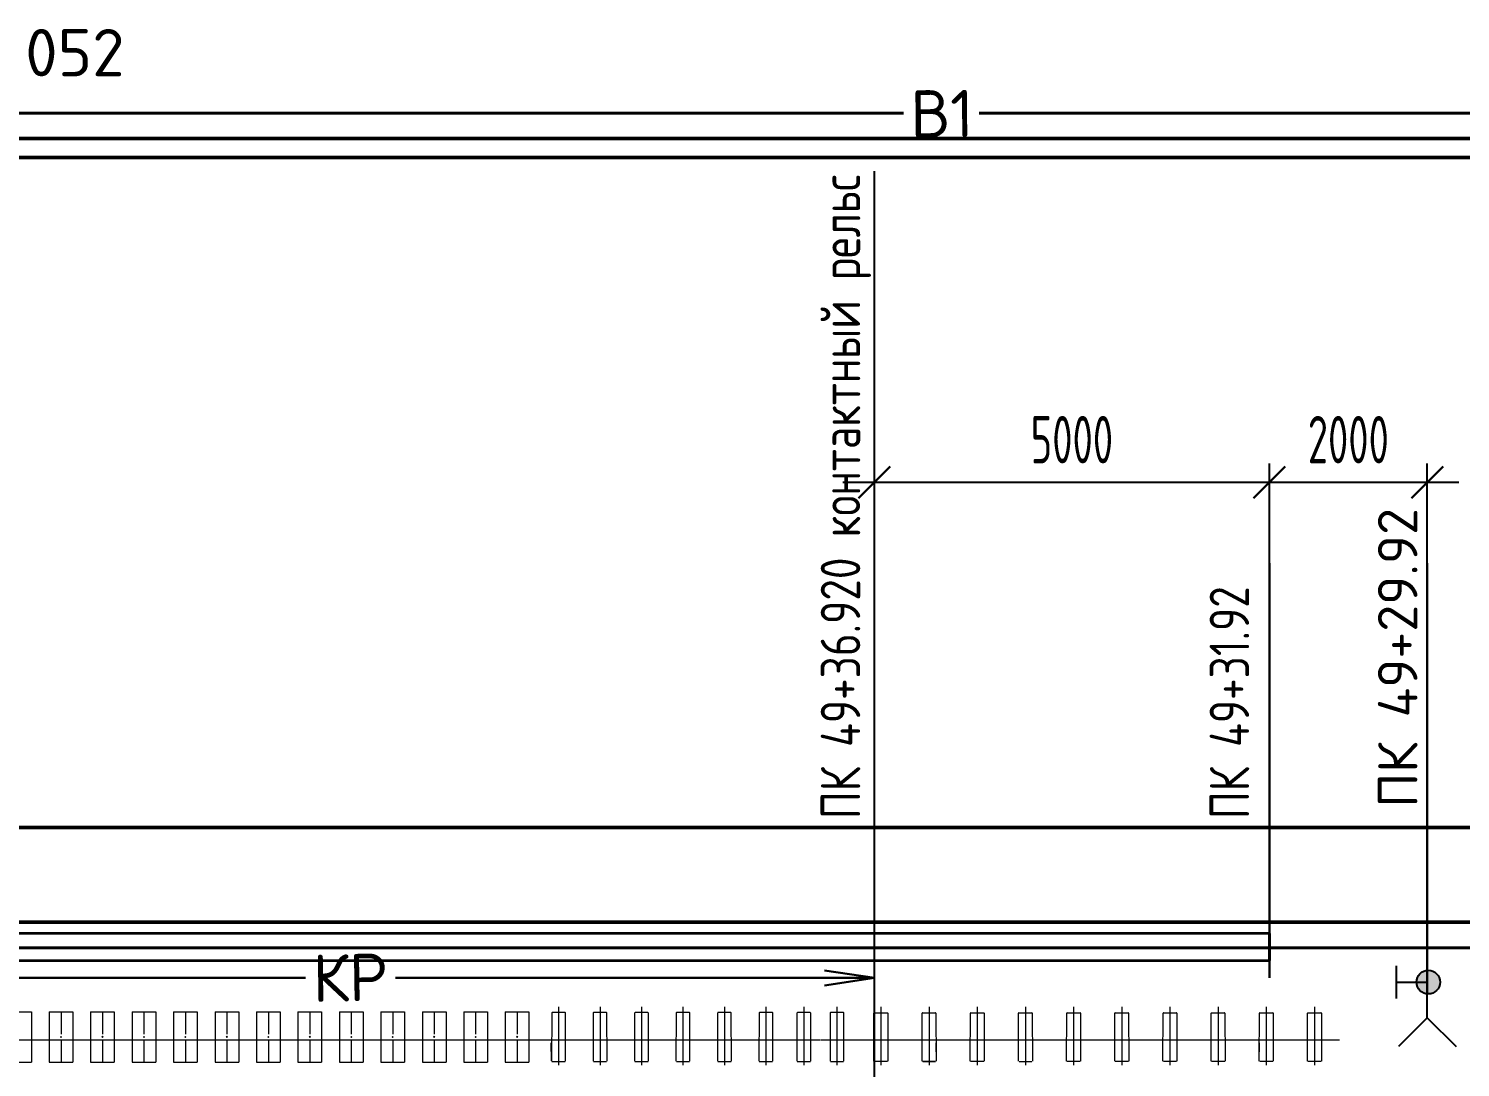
# Paper-space layout 'л2-л8' of a CAD drawing. Header units: millimetres. Extents: x 10032 to 18918, y -3051 to 627.
# Drawn here: x 16872.8 to 16963.4, y -1614.7 to -1548.9 of the extents above; entities that cross this region are included whole.
import ezdxf

# ---------------------------------------------------------------- set-up
doc = ezdxf.new("R2010")
doc.units = ezdxf.units.MM
doc.header["$LTSCALE"] = 0.5
for name, color, linetype in [('1_NADPIS', 7, 'Continuous'), ('ВК_надписи', 7, 'Continuous'), ('ВК_сети', 4, 'Continuous'), ('ГТ_Конструкции', 2, 'Continuous'), ('Эл', 41, 'Continuous')]:
    doc.layers.add(name, color=color, linetype=linetype)
doc.layers.add('1_PK500', color=5, linetype='Continuous', lineweight=35)
doc.layers.add('А_Конструкции', color=4, linetype='Continuous', lineweight=50)
doc.styles.add('RS-30-06', font='romans.shx', dxfattribs={"width": 0.6, "height": 3})
doc.styles.add('Стандарт ММП', font='isocpeur.ttf')
doc.dimstyles.new('M200$0', dxfattribs={"dimscale": 0, "dimtxt": 3, "dimasz": 2, "dimexe": 1.2, "dimexo": 1.5, "dimgap": 1.2, "dimtad": 1, "dimdec": 0, "dimlfac": 200, "dimrnd": 1, "dimzin": 0, "dimdsep": 46, "dimtxsty": 'RS-30-06', "dimblk1": 'OBLIQUE', "dimblk2": 'OBLIQUE', "dimsah": 1, "dimcen": 2.5, "dimdle": 2, "dimclrt": 9, "dimadec": 0, "dimazin": 0, "dimtfac": 1, "dimtdec": 0, "dimtmove": 2, "dimatfit": 3, "dimldrblk": 'OBLIQUE', "dimfxl": 1.2, "dimtolj": 1, "dimtzin": 0, "dimarcsym": 0})

# ---------------------------------------------------------------- blocks, each defined once
blk = doc.blocks.new('A$C51BA2402')
at = {"layer": 'ГТ_Конструкции', "color": 0, "linetype": 'ByBlock', "lineweight": -2}
for p, q in [((14.663, 3.45), (57.982, 3.45)), ((14.663, 2.25), (48.481, 2.25))]:
    blk.add_line(p, q, dxfattribs=at)
blk = doc.blocks.new('_Oblique')
at = {"linetype": 'ByBlock', "lineweight": 30}
blk.add_line((-0.5, -0.5), (0.5, 0.5), dxfattribs=at)
blk = doc.blocks.new('*D38')
at = {"layer": 'Defpoints', "color": 0, "lineweight": -2}
for p, q in [((16951.324, -1587.709), (16951.324, -1576.411)), ((16961.324, -1588.627), (16961.324, -1576.411)), ((16949.324, -1577.611), (16963.324, -1577.611))]:
    blk.add_line(p, q, dxfattribs=at)
at = {"layer": 'Defpoints', "color": 0, "linetype": 'Continuous', "lineweight": 30}
for p in [(16961.324, -1577.611), (16951.324, -1589.209, 0), (16961.324, -1590.127, 0)]:
    blk.add_point(p, dxfattribs=at)
at = {"layer": 'Defpoints', "color": 0, "linetype": 'Continuous', "lineweight": -2, "xscale": 2, "yscale": 2, "zscale": 2, "rotation": 180}
blk.add_blockref('_Oblique', (16951.324, -1577.611), dxfattribs=at)
at = {"layer": 'Defpoints', "color": 0, "linetype": 'Continuous', "lineweight": -2, "xscale": 2, "yscale": 2, "zscale": 2}
blk.add_blockref('_Oblique', (16961.324, -1577.611), dxfattribs=at)
at = {"layer": 'Defpoints', "color": 9, "linetype": 'Continuous', "lineweight": 30, "insert": (16956.324, -1574.911), "char_height": 3, "attachment_point": 5, "style": 'RS-30-06'}
blk.add_mtext('\\A1;2000', dxfattribs=at)
blk = doc.blocks.new('*D41')
at = {"layer": 'Defpoints', "color": 0, "lineweight": -2}
for p, q in [((16926.324, -1594.944), (16926.324, -1576.411)), ((16951.324, -1594.366), (16951.324, -1576.411)), ((16924.324, -1577.611), (16953.324, -1577.611))]:
    blk.add_line(p, q, dxfattribs=at)
at = {"layer": 'Defpoints', "color": 0, "linetype": 'Continuous', "lineweight": 30}
for p in [(16951.324, -1577.611), (16951.324, -1595.866, 0), (16926.324, -1596.444, 0)]:
    blk.add_point(p, dxfattribs=at)
at = {"layer": 'Defpoints', "color": 0, "linetype": 'Continuous', "lineweight": -2, "xscale": 2, "yscale": 2, "zscale": 2, "rotation": 180}
blk.add_blockref('_Oblique', (16926.324, -1577.611), dxfattribs=at)
at = {"layer": 'Defpoints', "color": 0, "linetype": 'Continuous', "lineweight": -2, "xscale": 2, "yscale": 2, "zscale": 2}
blk.add_blockref('_Oblique', (16951.324, -1577.611), dxfattribs=at)
at = {"layer": 'Defpoints', "color": 9, "linetype": 'Continuous', "lineweight": 30, "insert": (16938.824, -1574.911), "char_height": 3, "attachment_point": 5, "style": 'RS-30-06'}
blk.add_mtext('\\A1;5000', dxfattribs=at)

psp = doc.layouts.new('л2-л8')

# ---------------------------------------------------------------- hatches: boundary and pattern name
at = {"layer": 'ВК_сети', "ltscale": 0.5}
h = psp.add_hatch(color=5, dxfattribs=at)
h.paths.add_polyline_path([(16962.1359, -1609.2633, 0.4142136), (16961.3859, -1608.5133), (16961.3859, -1609.2633)])
h.paths.add_polyline_path([(16962.1359, -1609.2633), (16961.3859, -1609.2633), (16961.3859, -1610.0133, 0.4142136)])
h.paths.add_polyline_path([(16961.3859, -1609.2633), (16961.3859, -1608.5133, 0.5840805), (16960.7441, -1609.6513)])
h.paths.add_polyline_path([(16961.3859, -1610.0133), (16961.3859, -1609.2633), (16960.7441, -1609.6513, 0.2625621)])

# ---------------------------------------------------------------- linework, layer by layer
at = {"color": 5, "linetype": 'Continuous', "lineweight": 5, "extrusion": (-2.53793e-14, 1.46875e-08, 1)}
for p, q in [((16871.453, -1611.1359, 0), (16872.953, -1611.1359, 0)), ((16872.953, -1611.1359, 0), (16872.953, -1614.3359, 0)), ((16874.078, -1611.1359, 0), (16875.578, -1611.1359, 0)), ((16874.078, -1611.1359, 0), (16874.078, -1614.3359, 0)), ((16874.828, -1611.1359, 0), (16874.828, -1612.5484, 0)), ((16875.578, -1611.1359, 0), (16875.578, -1614.3359, 0)), ((16876.703, -1611.1359, 0), (16878.203, -1611.1359, 0)), ((16876.703, -1611.1359, 0), (16876.703, -1614.3359, 0)), ((16877.453, -1611.1359, 0), (16877.453, -1612.5484, 0)), ((16878.203, -1611.1359, 0), (16878.203, -1614.3359, 0)), ((16879.328, -1611.1359, 0), (16880.828, -1611.1359, 0)), ((16879.328, -1611.1359, 0), (16879.328, -1614.3359, 0)), ((16880.078, -1611.1359, 0), (16880.078, -1612.5484, 0)), ((16880.828, -1611.1359, 0), (16880.828, -1614.3359, 0)), ((16881.953, -1611.1359, 0), (16883.453, -1611.1359, 0)), ((16881.953, -1611.1359, 0), (16881.953, -1614.3359, 0)), ((16882.703, -1611.1359, 0), (16882.703, -1612.5484, 0)), ((16883.453, -1611.1359, 0), (16883.453, -1614.3359, 0)), ((16884.578, -1611.1359, 0), (16886.078, -1611.1359, 0)), ((16884.578, -1611.1359, 0), (16884.578, -1614.3359, 0)), ((16885.328, -1611.1359, 0), (16885.328, -1612.5484, 0)), ((16886.078, -1611.1359, 0), (16886.078, -1614.3359, 0)), ((16887.203, -1611.1359, 0), (16888.703, -1611.1359, 0)), ((16887.203, -1611.1359, 0), (16887.203, -1614.3359, 0)), ((16887.953, -1611.1359, 0), (16887.953, -1612.5484, 0)), ((16888.703, -1611.1359, 0), (16888.703, -1614.3359, 0)), ((16889.828, -1611.1359, 0), (16891.328, -1611.1359, 0)), ((16889.828, -1611.1359, 0), (16889.828, -1614.3359, 0)), ((16890.578, -1611.1359, 0), (16890.578, -1612.5484, 0)), ((16891.328, -1611.1359, 0), (16891.328, -1614.3359, 0)), ((16892.453, -1611.1359, 0), (16893.953, -1611.1359, 0)), ((16892.453, -1611.1359, 0), (16892.453, -1614.3359, 0)), ((16893.203, -1611.1359, 0), (16893.203, -1612.5484, 0)), ((16893.953, -1611.1359, 0), (16893.953, -1614.3359, 0)), ((16895.078, -1611.1359, 0), (16896.578, -1611.1359, 0)), ((16895.078, -1611.1359, 0), (16895.078, -1614.3359, 0)), ((16895.828, -1611.1359, 0), (16895.828, -1612.5484, 0)), ((16896.578, -1611.1359, 0), (16896.578, -1614.3359, 0)), ((16897.703, -1611.1359, 0), (16899.203, -1611.1359, 0)), ((16897.703, -1611.1359, 0), (16897.703, -1614.3359, 0)), ((16898.453, -1611.1359, 0), (16898.453, -1612.5484, 0)), ((16899.203, -1611.1359, 0), (16899.203, -1614.3359, 0)), ((16900.328, -1611.1359, 0), (16901.828, -1611.1359, 0)), ((16900.328, -1611.1359, 0), (16900.328, -1614.3359, 0)), ((16901.078, -1611.1359, 0), (16901.078, -1612.5484, 0)), ((16901.828, -1611.1359, 0), (16901.828, -1614.3359, 0)), ((16902.953, -1611.1359, 0), (16904.453, -1611.1359, 0)), ((16902.953, -1611.1359, 0), (16902.953, -1614.3359, 0)), ((16903.703, -1611.1359, 0), (16903.703, -1612.5484, 0)), ((16904.453, -1611.1359, 0), (16904.453, -1614.3359, 0)), ((16905.8929, -1611.2183, 0), (16905.8856, -1614.2671, 0)), ((16906.7381, -1611.1934, 0), (16905.9179, -1611.1934, 0)), ((16906.328, -1610.8287, 0), (16906.328, -1614.526, 0)), ((16906.7704, -1614.2671, 0), (16906.7631, -1611.2183, 0)), ((16908.5179, -1611.2183, 0), (16908.5106, -1614.2671, 0)), ((16909.3631, -1611.1934, 0), (16908.5429, -1611.1934, 0)), ((16908.953, -1610.8287, 0), (16908.953, -1614.526, 0)), ((16909.3954, -1614.2671, 0), (16909.3881, -1611.2183, 0)), ((16911.1429, -1611.2183, 0), (16911.1356, -1614.2671, 0)), ((16911.9881, -1611.1934, 0), (16911.1679, -1611.1934, 0)), ((16911.578, -1610.8287, 0), (16911.578, -1614.526, 0)), ((16912.0204, -1614.2671, 0), (16912.0131, -1611.2183, 0)), ((16913.7679, -1611.2183, 0), (16913.7606, -1614.2671, 0)), ((16914.6131, -1611.1934, 0), (16913.7929, -1611.1934, 0)), ((16914.203, -1610.8287, 0), (16914.203, -1614.526, 0)), ((16914.6454, -1614.2671, 0), (16914.6381, -1611.2183, 0)), ((16916.3929, -1611.2183, 0), (16916.3856, -1614.2671, 0)), ((16917.2381, -1611.1934, 0), (16916.4179, -1611.1934, 0)), ((16916.828, -1610.8287, 0), (16916.828, -1614.526, 0)), ((16917.2704, -1614.2671, 0), (16917.2631, -1611.2183, 0)), ((16919.0179, -1611.2183, 0), (16919.0106, -1614.2671, 0)), ((16919.8631, -1611.1934, 0), (16919.0429, -1611.1934, 0)), ((16919.453, -1610.8287, 0), (16919.453, -1614.526, 0)), ((16919.8954, -1614.2671, 0), (16919.8881, -1611.2183, 0)), ((16921.4179, -1611.2183, 0), (16921.4106, -1614.2671, 0)), ((16922.2631, -1611.1934, 0), (16921.4429, -1611.1934, 0)), ((16921.853, -1610.8287, 0), (16921.853, -1614.526, 0)), ((16922.2954, -1614.2671, 0), (16922.2881, -1611.2183, 0)), ((16923.5179, -1611.219, 0), (16923.5106, -1614.2677, 0)), ((16924.3631, -1611.194, 0), (16923.5429, -1611.194, 0)), ((16923.953, -1610.8293, 0), (16923.953, -1614.5266, 0)), ((16924.3954, -1614.2677, 0), (16924.3881, -1611.219, 0)), ((16926.2881, -1614.2702, 0), (16926.2954, -1611.2215, 0)), ((16926.3204, -1611.1965, 0), (16927.1406, -1611.1965, 0)), ((16926.7305, -1610.8318, 0), (16926.7305, -1614.5291, 0)), ((16926.7305, -1610.8318, 0), (16926.7305, -1614.5291, 0)), ((16927.1656, -1611.2215, 0), (16927.1729, -1614.2702, 0)), ((16929.3381, -1614.2702, 0), (16929.3454, -1611.2215, 0)), ((16929.3704, -1611.1965, 0), (16930.1906, -1611.1965, 0)), ((16929.7805, -1610.8318, 0), (16929.7805, -1614.5291, 0)), ((16930.2156, -1611.2215, 0), (16930.2229, -1614.2702, 0)), ((16932.3881, -1614.2702, 0), (16932.3954, -1611.2215, 0)), ((16932.4204, -1611.1965, 0), (16933.2406, -1611.1965, 0)), ((16932.8305, -1610.8318, 0), (16932.8305, -1614.5291, 0)), ((16933.2656, -1611.2215, 0), (16933.2729, -1614.2702, 0)), ((16935.4381, -1614.2702, 0), (16935.4454, -1611.2215, 0)), ((16935.4704, -1611.1965, 0), (16936.2906, -1611.1965, 0)), ((16935.8805, -1610.8318, 0), (16935.8805, -1614.5291, 0)), ((16936.3156, -1611.2215, 0), (16936.3229, -1614.2702, 0)), ((16938.4881, -1614.2702, 0), (16938.4954, -1611.2215, 0)), ((16938.5204, -1611.1965, 0), (16939.3406, -1611.1965, 0)), ((16938.9305, -1610.8318, 0), (16938.9305, -1614.5291, 0)), ((16939.3656, -1611.2215, 0), (16939.3729, -1614.2702, 0)), ((16941.5381, -1614.2702, 0), (16941.5454, -1611.2215, 0)), ((16941.5704, -1611.1965, 0), (16942.3906, -1611.1965, 0)), ((16941.9805, -1610.8318, 0), (16941.9805, -1614.5291, 0)), ((16942.4156, -1611.2215, 0), (16942.4229, -1614.2702, 0)), ((16944.5881, -1614.2702, 0), (16944.5954, -1611.2215, 0)), ((16944.6204, -1611.1965, 0), (16945.4406, -1611.1965, 0)), ((16945.0305, -1610.8318, 0), (16945.0305, -1614.5291, 0)), ((16945.4656, -1611.2215, 0), (16945.4729, -1614.2702, 0)), ((16947.6381, -1614.2702, 0), (16947.6454, -1611.2215, 0)), ((16947.6704, -1611.1965, 0), (16948.4906, -1611.1965, 0)), ((16948.0805, -1610.8318, 0), (16948.0805, -1614.5291, 0)), ((16948.5156, -1611.2215, 0), (16948.5229, -1614.2702, 0)), ((16950.6881, -1614.2702, 0), (16950.6954, -1611.2215, 0)), ((16950.7204, -1611.1965, 0), (16951.5406, -1611.1965, 0)), ((16951.1305, -1610.8318, 0), (16951.1305, -1614.5291, 0)), ((16951.5656, -1611.2215, 0), (16951.5729, -1614.2702, 0)), ((16953.7381, -1614.2702, 0), (16953.7454, -1611.2215, 0)), ((16953.7704, -1611.1965, 0), (16954.5906, -1611.1965, 0)), ((16954.1805, -1610.8318, 0), (16954.1805, -1614.5291, 0)), ((16954.6156, -1611.2215, 0), (16954.6229, -1614.2702, 0)), ((16874.8627, -1612.7625, 0), (16874.7933, -1612.7092, 0)), ((16874.8627, -1612.7092, 0), (16874.7933, -1612.7625, 0)), ((16874.828, -1612.9234, 0), (16874.828, -1614.3359, 0)), ((16877.4877, -1612.7625, 0), (16877.4183, -1612.7092, 0)), ((16877.4877, -1612.7092, 0), (16877.4183, -1612.7625, 0)), ((16877.453, -1612.9234, 0), (16877.453, -1614.3359, 0)), ((16880.1127, -1612.7625, 0), (16880.0433, -1612.7092, 0)), ((16880.1127, -1612.7092, 0), (16880.0433, -1612.7625, 0)), ((16880.078, -1612.9234, 0), (16880.078, -1614.3359, 0)), ((16882.7377, -1612.7625, 0), (16882.6683, -1612.7092, 0)), ((16882.7377, -1612.7092, 0), (16882.6683, -1612.7625, 0)), ((16882.703, -1612.9234, 0), (16882.703, -1614.3359, 0)), ((16885.3627, -1612.7625, 0), (16885.2933, -1612.7092, 0)), ((16885.3627, -1612.7092, 0), (16885.2933, -1612.7625, 0)), ((16885.328, -1612.9234, 0), (16885.328, -1614.3359, 0)), ((16887.9877, -1612.7625, 0), (16887.9183, -1612.7092, 0)), ((16887.9877, -1612.7092, 0), (16887.9183, -1612.7625, 0)), ((16887.953, -1612.9234, 0), (16887.953, -1614.3359, 0)), ((16890.6127, -1612.7625, 0), (16890.5433, -1612.7092, 0)), ((16890.6127, -1612.7092, 0), (16890.5433, -1612.7625, 0)), ((16890.578, -1612.9234, 0), (16890.578, -1614.3359, 0)), ((16893.2377, -1612.7625, 0), (16893.1683, -1612.7092, 0)), ((16893.2377, -1612.7092, 0), (16893.1683, -1612.7625, 0)), ((16893.203, -1612.9234, 0), (16893.203, -1614.3359, 0)), ((16895.8627, -1612.7625, 0), (16895.7933, -1612.7092, 0)), ((16895.8627, -1612.7092, 0), (16895.7933, -1612.7625, 0)), ((16895.828, -1612.9234, 0), (16895.828, -1614.3359, 0)), ((16898.4877, -1612.7625, 0), (16898.4183, -1612.7092, 0)), ((16898.4877, -1612.7092, 0), (16898.4183, -1612.7625, 0)), ((16898.453, -1612.9234, 0), (16898.453, -1614.3359, 0)), ((16901.1127, -1612.7625, 0), (16901.0433, -1612.7092, 0)), ((16901.1127, -1612.7092, 0), (16901.0433, -1612.7625, 0)), ((16901.078, -1612.9234, 0), (16901.078, -1614.3359, 0)), ((16903.7377, -1612.7625, 0), (16903.6683, -1612.7092, 0)), ((16903.7377, -1612.7092, 0), (16903.6683, -1612.7625, 0)), ((16903.703, -1612.9234, 0), (16903.703, -1614.3359, 0)), ((16905.8824, -1614.2515, 0), (16905.8654, -1613.1077, 0)), ((16905.8884, -1613.1077, 0), (16905.8856, -1614.2683, 0)), ((16911.1384, -1613.1077, 0), (16911.1356, -1614.2683, 0)), ((16912.0204, -1614.2683, 0), (16912.0176, -1613.1077, 0)), ((16916.3884, -1613.1077, 0), (16916.3856, -1614.2683, 0)), ((16917.2704, -1614.2683, 0), (16917.2676, -1613.1077, 0)), ((16919.0134, -1613.1077, 0), (16919.0106, -1614.2683, 0)), ((16919.8954, -1614.2683, 0), (16919.8926, -1613.1077, 0)), ((16921.4134, -1613.1077, 0), (16921.4106, -1614.2683, 0)), ((16922.2954, -1614.2683, 0), (16922.2926, -1613.1077, 0)), ((16923.5134, -1613.1083, 0), (16923.5106, -1614.269, 0)), ((16924.3954, -1614.269, 0), (16924.3926, -1613.1083, 0)), ((16927.1701, -1613.1109, 0), (16927.1729, -1614.2715, 0)), ((16929.3381, -1614.2715, 0), (16929.3409, -1613.1109, 0)), ((16930.2201, -1613.1109, 0), (16930.2229, -1614.2715, 0)), ((16932.3881, -1614.2715, 0), (16932.3909, -1613.1109, 0)), ((16933.2701, -1613.1109, 0), (16933.2729, -1614.2715, 0)), ((16936.3201, -1613.1109, 0), (16936.3229, -1614.2715, 0)), ((16938.4881, -1614.2715, 0), (16938.4909, -1613.1109, 0)), ((16939.3701, -1613.1109, 0), (16939.3729, -1614.2715, 0)), ((16941.5381, -1614.2715, 0), (16941.5409, -1613.1109, 0)), ((16942.4201, -1613.1109, 0), (16942.4229, -1614.2715, 0)), ((16944.5881, -1614.2715, 0), (16944.5909, -1613.1109, 0)), ((16945.4701, -1613.1109, 0), (16945.4729, -1614.2715, 0)), ((16947.6381, -1614.2715, 0), (16947.6409, -1613.1109, 0)), ((16948.5201, -1613.1109, 0), (16948.5229, -1614.2715, 0)), ((16950.6881, -1614.2715, 0), (16950.6909, -1613.1109, 0)), ((16951.5701, -1613.1109, 0), (16951.5729, -1614.2715, 0)), ((16953.7381, -1614.2715, 0), (16953.7409, -1613.1109, 0)), ((16954.6201, -1613.1109, 0), (16954.6229, -1614.2715, 0)), ((16871.453, -1614.3359, 0), (16872.953, -1614.3359, 0)), ((16874.078, -1614.3359, 0), (16875.578, -1614.3359, 0)), ((16876.703, -1614.3359, 0), (16878.203, -1614.3359, 0)), ((16879.328, -1614.3359, 0), (16880.828, -1614.3359, 0)), ((16881.953, -1614.3359, 0), (16883.453, -1614.3359, 0)), ((16884.578, -1614.3359, 0), (16886.078, -1614.3359, 0)), ((16887.203, -1614.3359, 0), (16888.703, -1614.3359, 0)), ((16889.828, -1614.3359, 0), (16891.328, -1614.3359, 0)), ((16892.453, -1614.3359, 0), (16893.953, -1614.3359, 0)), ((16895.078, -1614.3359, 0), (16896.578, -1614.3359, 0)), ((16897.703, -1614.3359, 0), (16899.203, -1614.3359, 0)), ((16900.328, -1614.3359, 0), (16901.828, -1614.3359, 0)), ((16902.953, -1614.3359, 0), (16904.453, -1614.3359, 0)), ((16905.9106, -1614.2934, 0), (16906.7454, -1614.2934, 0)), ((16908.5356, -1614.2934, 0), (16909.3704, -1614.2934, 0)), ((16911.1606, -1614.2934, 0), (16911.9954, -1614.2934, 0)), ((16913.7856, -1614.2934, 0), (16914.6204, -1614.2934, 0)), ((16916.4106, -1614.2934, 0), (16917.2454, -1614.2934, 0)), ((16919.0356, -1614.2934, 0), (16919.8704, -1614.2934, 0)), ((16921.4356, -1614.2934, 0), (16922.2704, -1614.2934, 0)), ((16923.5356, -1614.294, 0), (16924.3704, -1614.294, 0)), ((16927.1479, -1614.2965, 0), (16926.3131, -1614.2965, 0)), ((16930.1979, -1614.2965, 0), (16929.3631, -1614.2965, 0)), ((16929.3774, -1614.2965, 0), (16930.1836, -1614.2965, 0)), ((16933.2479, -1614.2965, 0), (16932.4131, -1614.2965, 0)), ((16935.4774, -1614.2965, 0), (16936.2836, -1614.2965, 0)), ((16939.3479, -1614.2965, 0), (16938.5131, -1614.2965, 0)), ((16942.3979, -1614.2965, 0), (16941.5631, -1614.2965, 0)), ((16945.4479, -1614.2965, 0), (16944.6131, -1614.2965, 0)), ((16948.4979, -1614.2965, 0), (16947.6631, -1614.2965, 0)), ((16951.5479, -1614.2965, 0), (16950.7131, -1614.2965, 0)), ((16954.5979, -1614.2965, 0), (16953.7631, -1614.2965, 0))]:
    psp.add_line(p, q, dxfattribs=at)
at = {"lineweight": 9, "extrusion": (-2.53793e-14, 1.46875e-08, 1)}
for p, q in [((16860.383, -1612.9234, 0), (16922.883, -1612.9234, 0)), ((16922.923, -1612.9234, 0), (16955.7598, -1612.9234, 0))]:
    psp.add_line(p, q, dxfattribs=at)
at = {"color": 5, "linetype": 'Continuous', "lineweight": 5, "extrusion": (-2.53793e-14, 1.46875e-08, 1)}
for centre, start, end in [((16905.9179, -1611.2184, 0), 90, 179.861381), ((16906.7381, -1611.2184, 0), 0.138619, 90), ((16908.5429, -1611.2184, 0), 90, 179.861381), ((16909.3631, -1611.2184, 0), 0.138619, 90), ((16911.1679, -1611.2184, 0), 90, 179.861381), ((16911.9881, -1611.2184, 0), 0.138619, 90), ((16913.7929, -1611.2184, 0), 90, 179.861381), ((16914.6131, -1611.2184, 0), 0.138619, 90), ((16916.4179, -1611.2184, 0), 90, 179.861381), ((16917.2381, -1611.2184, 0), 0.138619, 90), ((16919.0429, -1611.2184, 0), 90, 179.861381), ((16919.8631, -1611.2184, 0), 0.138619, 90), ((16921.4429, -1611.2184, 0), 90, 179.861381), ((16922.2631, -1611.2184, 0), 0.138619, 90), ((16923.5429, -1611.219, 0), 90, 179.861381), ((16924.3631, -1611.219, 0), 0.138619, 90), ((16927.1406, -1611.2215, 0), 0.138619, 90), ((16929.3704, -1611.2215, 0), 90, 179.861381), ((16930.1906, -1611.2215, 0), 0.138619, 90), ((16932.4204, -1611.2215, 0), 90, 179.861381), ((16933.2406, -1611.2215, 0), 0.138619, 90), ((16935.4704, -1611.2215, 0), 90, 179.861381), ((16936.2906, -1611.2215, 0), 0.138619, 90), ((16938.5204, -1611.2215, 0), 90, 179.861381), ((16939.3406, -1611.2215, 0), 0.138619, 90), ((16941.5704, -1611.2215, 0), 90, 179.861381), ((16942.3906, -1611.2215, 0), 0.138619, 90), ((16944.6204, -1611.2215, 0), 90, 179.861381), ((16945.4406, -1611.2215, 0), 0.138619, 90), ((16947.6704, -1611.2215, 0), 90, 179.861381), ((16948.4906, -1611.2215, 0), 0.138619, 90), ((16950.7204, -1611.2215, 0), 90, 179.861381), ((16951.5406, -1611.2215, 0), 0.138619, 90), ((16953.7704, -1611.2215, 0), 90, 179.861381), ((16954.5906, -1611.2215, 0), 0.138619, 90)]:
    psp.add_arc(centre, 0.025, start, end, dxfattribs=at)
at = {"layer": '1_NADPIS', "color": 1, "linetype": 'Continuous'}
psp.add_line((16926.3243, -1615.9244, 0), (16926.3243, -1557.9083, 0), dxfattribs=at)
at = {"layer": '1_NADPIS', "color": 3, "linetype": 'Continuous', "lineweight": 20}
psp.add_line((16961.3243, -1607.0834, 0), (16961.3243, -1583.5739, 0), dxfattribs=at)
at = {"layer": 'Defpoints', "color": 5, "linetype": 'Continuous', "lineweight": 30}
for p, q in [((16951.3243, -1608.9982, 0), (16951.3243, -1582.7345, 0)), ((16961.3243, -1608.9982, 0), (16961.3243, -1582.7345, 0))]:
    psp.add_line(p, q, dxfattribs=at)
at = {"layer": 'А_Конструкции'}
for p, q in [((17823.2256, -1555.8376), (16575.1057, -1555.8376)), ((17823.2256, -1557.0376), (16575.1057, -1557.0376))]:
    psp.add_line(p, q, dxfattribs=at)
at = {"layer": 'ВК_сети', "color": 2, "lineweight": 40, "ltscale": 0.5}
for p, q in [((16742.5743, -1606.1395), (16951.3243, -1606.1854)), ((16951.3243, -1606.1854), (16951.3243, -1607.8918)), ((16951.3243, -1607.8918), (16742.5743, -1607.9502))]:
    psp.add_line(p, q, dxfattribs=at)
at = {"layer": 'ВК_сети', "color": 1, "lineweight": 30, "ltscale": 0.5, "extrusion": (-3.27269e-07, 1.1423e-06, 1)}
psp.add_line((16961.3243, -1607.0834, 0), (16961.3243, -1610.0383, 0), dxfattribs=at)
at = {"layer": 'ВК_сети', "color": 5, "ltscale": 0.5}
for p, q in [((16961.3243, -1611.5221, 0), (16961.3243, -1607.0834, 0)), ((16959.3563, -1608.2316, 0), (16959.3563, -1610.2935, 0)), ((16959.3563, -1609.2626, 0), (16961.3859, -1609.2626, 0)), ((16961.3243, -1611.5221, 0), (16959.5001, -1613.3463, 0)), ((16961.3243, -1611.5221, 0), (16963.1485, -1613.3463, 0))]:
    psp.add_line(p, q, dxfattribs=at)
at = {"layer": 'ВК_сети', "color": 2, "lineweight": 40, "ltscale": 0.5}
for points, elevation in [([(16826.5673, -1554.2292), (16928.1533, -1554.2292)], 0), ([(16932.9535, -1554.2292), (17000.8738, -1554.2292)], 0), ([(17009.617, -1607.0834), (16975.6783, -1607.0834), (16924.7862, -1607.0834), (16848.4784, -1607.0834), (16820.8234, -1607.0834), (16776.805, -1607.0834), (16742.5743, -1607.0386), (16742.5743, -1607.0386)], 0.0042)]:
    psp.add_lwpolyline(points, dxfattribs=dict(at, elevation=elevation))
at = {"layer": 'ВК_сети', "color": 5, "ltscale": 0.5}
psp.add_circle((16961.3859, -1609.2633, 0), 0.75, dxfattribs=at)
at = {"layer": 'Эл', "color": 1, "lineweight": 30}
for p, q in [((16926.3243, -1608.9982, 0), (16923.1668, -1608.5172, 0)), ((16842.8774, -1608.9982, 0), (16890.3058, -1608.9982, 0)), ((16896.0064, -1608.9982, 0), (16926.3243, -1608.9982, 0)), ((16926.3243, -1608.9982, 0), (16923.1668, -1609.4791, 0))]:
    psp.add_line(p, q, dxfattribs=at)

# ---------------------------------------------------------------- block references
at = {"layer": 'А_Конструкции', "extrusion": (3.37742e-05, 5.03642e-15, 1), "xscale": 5.000000000000011, "yscale": 5.000000000000011, "zscale": 5.000000000000011, "rotation": 8.584940473987621e-09}
psp.add_blockref('A$C51BA2402', (16781.3717, -1616.7234, 0.5813), dxfattribs=at)

# ---------------------------------------------------------------- texts
at = {"layer": '1_NADPIS', "color": 1, "linetype": 'Continuous', "style": 'Стандарт ММП', "width": 0.8}
for s, p in [('ПК 49+36.920 контактный рельс', (16925.425, -1598.9446, 0)), ('ПК 49+31.92', (16950.0457, -1598.9446, 0))]:
    psp.add_text(s, height=2.5, rotation=90, dxfattribs=at).set_placement(p)
at = {"layer": '1_NADPIS', "color": 1, "linetype": 'Continuous', "style": 'Стандарт ММП'}
psp.add_text('ПК 49+29.92', height=2.5, rotation=90, dxfattribs=at).set_placement((16960.6982, -1598.221, 0))
at = {"layer": '1_PK500', "style": 'Стандарт ММП'}
psp.add_text('В1', height=3, rotation=0.560426, dxfattribs=at).set_placement((16928.6187, -1555.7922))
at = {"layer": 'ВК_надписи', "insert": (16871.3157, -1551.9117), "char_height": 3, "attachment_point": 8, "style": 'Стандарт ММП'}
psp.add_mtext('ПК  052', dxfattribs=at)
at = {"layer": 'Эл', "color": 1, "lineweight": 30, "style": 'Стандарт ММП'}
psp.add_text('КР', height=3, rotation=0.851673, dxfattribs=at).set_placement((16890.7785, -1610.5145, 0))

# ---------------------------------------------------------------- dimensions: what is measured, and where the dimension line sits
at = {"layer": 'Defpoints', "color": 5, "linetype": 'Continuous', "lineweight": 30}
for base, p1, p2, picture, middle in [((16951.3243, -1577.6113), (16926.3243, -1596.4437, 0), (16951.3243, -1595.8663, 0), '*D41', (16938.8243, -1574.9113)), ((16961.3243, -1577.6113), (16951.3243, -1589.2095, 0), (16961.3243, -1590.1273, 0), '*D38', (16956.3243, -1574.9113))]:
    dim = psp.add_linear_dim(base=base, p1=p1, p2=p2, dimstyle='M200$0', override={"dimscale": 1, "dimarcsym": 1}, dxfattribs=at)
    dim.commit()
    dim.dimension.update_dxf_attribs({"geometry": picture, "text_midpoint": middle})

doc.saveas('drawing.dxf')
